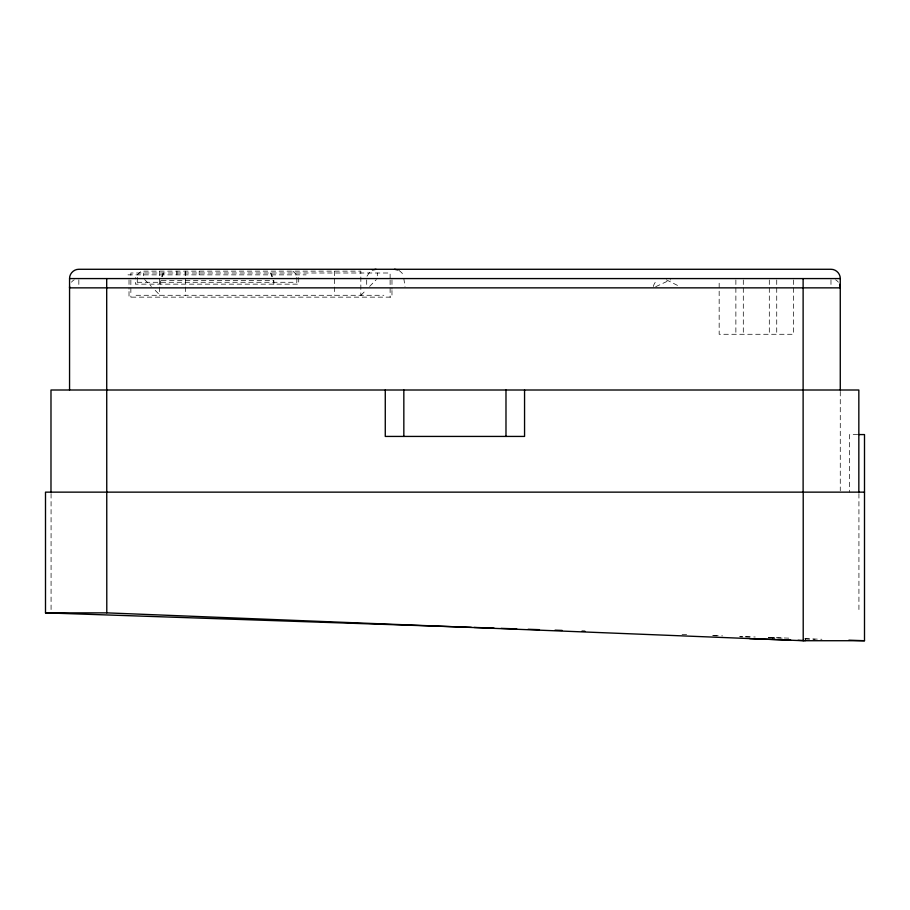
<?xml version="1.0" encoding="UTF-8"?>
<svg xmlns="http://www.w3.org/2000/svg" width="910" height="910" viewBox="0 0 910 910"><rect width="100%" height="100%" fill="white"/><g stroke="black" fill="none" stroke-linecap="round" stroke-linejoin="round"><path stroke-width="0.68" stroke-dasharray="4.55 3.41" d="M772.817 639.457L772.874 637.603M772.988 639.457L773.045 637.603M774.308 639.503L774.376 637.648M805.532 640.572L805.589 638.706M367.014 276.174L370.325 271.203M162.31 276.72L163.584 273M161.696 276.72L163.118 273M160.274 282.282L161.036 280.428M360.951 295.284L365.763 290.37M369.608 286.434L376.342 279.552M137.262 274.854L141.255 271.146L360.838 271.146L360.838 295.284M655.701 286.695L670.636 279.734M127.991 274.854L306.135 274.854M137.262 282.282L296.853 282.282M136.056 295.284L383.838 295.284M857.743 434.57L849.644 434.57L849.644 492.139M717.114 635.851L711.438 635.658L722.563 635.885M749.783 637L739.841 636.647L755.243 637M769.655 637.694L782.441 638.137M805.168 638.934L815.11 639.275M682.09 634.52L688.495 634.725M768.313 637.444L789.516 638.16M804.815 638.683L821.912 639.264M740.001 636.898L742.844 637M768.415 637.91L774.103 638.115M666.313 279.814L679.929 286.616M399.194 270.532L401.924 272.92L403.517 276.174M292.872 271.146L296.853 274.854M144.633 279.552L151.367 286.434M155.212 290.37L160.024 295.284M273.091 280.428L273.842 282.282M271.009 273L272.431 276.72M270.532 273L271.817 276.72M403.835 278.574L404.995 286.536M858.926 493.561L858.926 612.862M840.271 391.414L840.271 490.729M830.978 279.893L830.978 287.856M793.452 279.962L793.452 334.277L719.162 334.277L719.162 279.962M776.731 279.962L776.731 334.277M769.303 279.962L769.303 334.277M743.299 279.962L743.299 334.277M735.871 279.962L735.871 334.277M391.971 279.893L391.971 289.187M391.971 290.506L391.971 297.138L129.015 297.138L129.015 290.506M390.117 278.676L390.117 273L130.858 273L130.858 278.676M390.117 280.098L390.117 297.138M377.309 273L377.309 275.787M366.696 279.893L366.696 286.536M334.573 271.146L334.573 295.284M298.719 277.516L298.719 284.147L135.408 284.147L135.408 277.516M296.853 277.334L296.853 284.147M273.842 284.147L273.842 280.428L160.274 280.428L160.274 284.147M199.199 271.146L199.199 274.854M185.64 271.146L185.64 295.284M176.915 271.146L176.915 274.854M159.375 271.146L159.375 295.284M143.678 273L143.678 275.787M137.262 277.334L137.262 284.147M130.858 280.098L130.858 297.138M129.015 279.893L129.015 289.187M78.84 279.893L78.84 286.536M51.074 493.561L51.074 612.862M835.619 279.814A9.282 9.282 0 0 1 838.349 282.202M71.469 282.202A9.282 9.282 0 0 1 74.199 279.814M653.369 286.548A10.226 9.987 48.9 0 1 657.589 280.166"/><path stroke-width="1.36" d="M69.558 390.003L69.558 278.574C69.444 273.603 73.881 269.178 78.84 269.28L830.978 269.28C835.949 269.178 840.374 273.603 840.271 278.574L840.271 390.003M372.429 269.997L375.978 269.28M69.558 278.574L840.271 278.574M859.097 434.57L864.5 434.57L864.5 640.72L803.212 640.72L106.788 612.862L45.5 612.862L45.5 492.139L864.5 492.139M45.5 612.862L471.323 627.343M474.167 627.434L494.039 628.116M501.126 628.355L516.743 628.89M528.096 629.276L539.459 629.663M555.066 630.186L562.164 630.425M582.036 631.108L584.88 631.199M848.882 640.185L864.5 640.72M749.658 638.661L790.654 640.06M798.036 640.31L805.532 640.572M394.553 269.28L398.102 269.997M858.835 492.139L858.835 390.003L50.983 390.003L50.983 492.139M803.212 492.139L803.212 640.72M803.12 278.574L803.12 492.139M524.558 390.003L524.558 436.425L385.271 436.425L385.271 390.003M505.983 390.003L505.983 436.425M403.835 390.003L403.835 436.425M106.697 278.574L106.788 612.862M839.566 284.307A9.282 9.282 0 0 1 840.271 287.856L69.558 287.856A9.282 9.282 0 0 1 69.638 286.65"/></g></svg>
